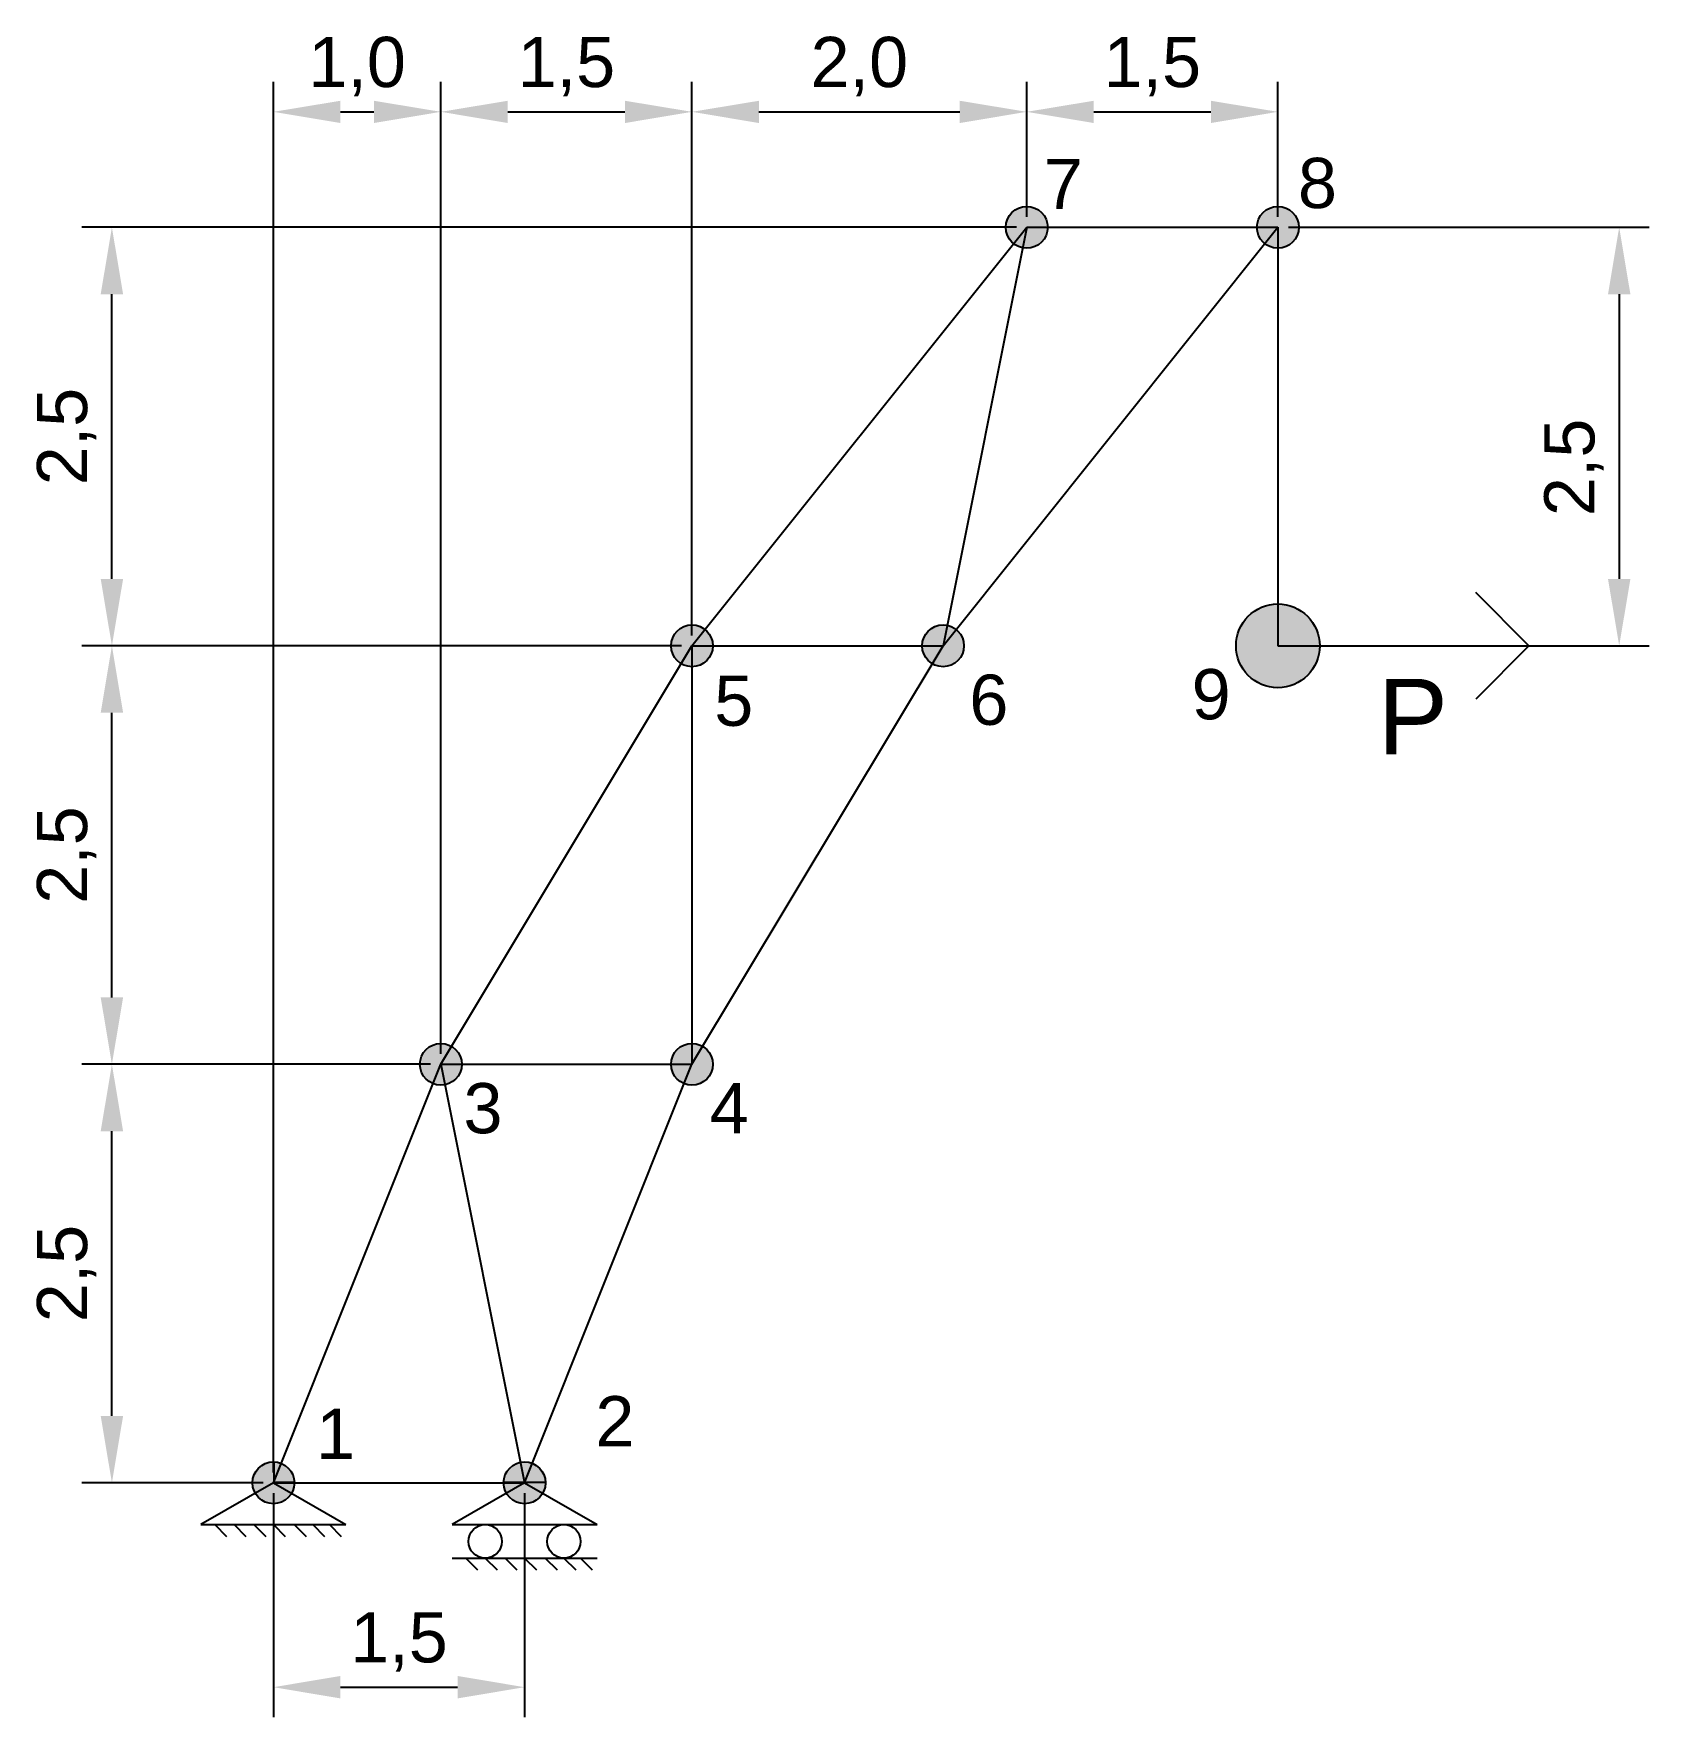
# Model space of a CAD drawing. Header units: millimetres. Extents: x -1.4 to 8.2, y -1.4 to 8.7.
import ezdxf

# ---------------------------------------------------------------- set-up
doc = ezdxf.new("R2010")
doc.units = ezdxf.units.MM
for name, color, linetype in [('Barras', 5, 'Continuous'), ('Fuerza', 6, 'Continuous'), ('Nodo', 1, 'Continuous'), ('Notaciones', 4, 'Continuous')]:
    doc.layers.add(name, color=color, linetype=linetype)
doc.styles.get("Standard").update_dxf_attribs({"font": 'arial.ttf'})
doc.dimstyles.new('StandardModif', dxfattribs={"dimtxt": 0.3, "dimasz": 0.4, "dimexe": 0.18, "dimexo": 0.0625, "dimgap": 0.09, "dimtad": 1, "dimdec": 1, "dimzin": 0, "dimtxsty": 'Standard', "dimcen": 0.09, "dimadec": 0, "dimazin": 0, "dimtfac": 1, "dimtdec": 1, "dimtofl": 0, "dimtmove": 0, "dimatfit": 3, "dimfxl": 1, "dimtolj": 1, "dimtzin": 0, "dimarcsym": 0})

# ---------------------------------------------------------------- blocks, each defined once
blk = doc.blocks.new('*D2')
at = {"layer": 'Defpoints', "color": 0, "transparency": 16777216}
for p in [(0, 0), (1.5, 0), (1.5, -1.221)]:
    blk.add_point(p, dxfattribs=at)
at = {"layer": 'Notaciones', "color": 0, "lineweight": -2, "transparency": 16777216}
for p, q in [((0, -0.062), (0, -1.401)), ((1.5, -0.062), (1.5, -1.401)), ((0.4, -1.221), (1.1, -1.221))]:
    blk.add_line(p, q, dxfattribs=at)
at = {"layer": 'Notaciones', "color": 0, "transparency": 16777216}
for points in [[(0.4, -1.154), (0.4, -1.288), (0, -1.221)], [(1.1, -1.154), (1.1, -1.288), (1.5, -1.221)]]:
    blk.add_solid(points, dxfattribs=at)
at = {"layer": 'Notaciones', "color": 0, "transparency": 16777216, "insert": (0.75, -0.951), "char_height": 0.3, "attachment_point": 5}
blk.add_mtext('\\A1;1,5', dxfattribs=at)
blk = doc.blocks.new('*D3')
at = {"layer": 'Defpoints', "color": 0, "transparency": 16777216}
for p in [(-0.965, 2.5), (1, 2.5), (0, 0)]:
    blk.add_point(p, dxfattribs=at)
at = {"layer": 'Notaciones', "color": 0, "lineweight": -2, "transparency": 16777216}
for p, q in [((0.938, 2.5), (-1.145, 2.5)), ((-0.965, 0.4), (-0.965, 2.1)), ((-0.062, 0), (-1.145, 0))]:
    blk.add_line(p, q, dxfattribs=at)
at = {"layer": 'Notaciones', "color": 0, "transparency": 16777216}
for points in [[(-1.032, 2.1), (-0.898, 2.1), (-0.965, 2.5)], [(-1.032, 0.4), (-0.898, 0.4), (-0.965, 0)]]:
    blk.add_solid(points, dxfattribs=at)
at = {"layer": 'Notaciones', "color": 0, "transparency": 16777216, "insert": (-1.235, 1.25), "char_height": 0.3, "attachment_point": 5, "rotation": 90}
blk.add_mtext('\\A1;2,5', dxfattribs=at)
blk = doc.blocks.new('*D4')
at = {"layer": 'Defpoints', "color": 0, "transparency": 16777216}
for p in [(-0.965, 5), (2.5, 5), (1, 2.5)]:
    blk.add_point(p, dxfattribs=at)
at = {"layer": 'Notaciones', "color": 0, "lineweight": -2, "transparency": 16777216}
for p, q in [((2.438, 5), (-1.145, 5)), ((-0.965, 2.9), (-0.965, 4.6)), ((0.938, 2.5), (-1.145, 2.5))]:
    blk.add_line(p, q, dxfattribs=at)
at = {"layer": 'Notaciones', "color": 0, "transparency": 16777216}
for points in [[(-1.032, 4.6), (-0.898, 4.6), (-0.965, 5)], [(-1.032, 2.9), (-0.898, 2.9), (-0.965, 2.5)]]:
    blk.add_solid(points, dxfattribs=at)
at = {"layer": 'Notaciones', "color": 0, "transparency": 16777216, "insert": (-1.235, 3.75), "char_height": 0.3, "attachment_point": 5, "rotation": 90}
blk.add_mtext('\\A1;2,5', dxfattribs=at)
blk = doc.blocks.new('*D5')
at = {"layer": 'Defpoints', "color": 0, "transparency": 16777216}
for p in [(-0.965, 7.5), (4.5, 7.5), (2.5, 5)]:
    blk.add_point(p, dxfattribs=at)
at = {"layer": 'Notaciones', "color": 0, "lineweight": -2, "transparency": 16777216}
for p, q in [((4.438, 7.5), (-1.145, 7.5)), ((-0.965, 5.4), (-0.965, 7.1)), ((2.438, 5), (-1.145, 5))]:
    blk.add_line(p, q, dxfattribs=at)
at = {"layer": 'Notaciones', "color": 0, "transparency": 16777216}
for points in [[(-1.032, 7.1), (-0.898, 7.1), (-0.965, 7.5)], [(-1.032, 5.4), (-0.898, 5.4), (-0.965, 5)]]:
    blk.add_solid(points, dxfattribs=at)
at = {"layer": 'Notaciones', "color": 0, "transparency": 16777216, "insert": (-1.235, 6.25), "char_height": 0.3, "attachment_point": 5, "rotation": 90}
blk.add_mtext('\\A1;2,5', dxfattribs=at)
blk = doc.blocks.new('*D6')
at = {"layer": 'Defpoints', "color": 0, "transparency": 16777216}
for p in [(1, 8.19), (1, 2.5), (0, 0)]:
    blk.add_point(p, dxfattribs=at)
at = {"layer": 'Notaciones', "color": 0, "lineweight": -2, "transparency": 16777216}
for p, q in [((0, 0.062), (0, 8.37)), ((1, 2.562), (1, 8.37)), ((0.4, 8.19), (0.6, 8.19))]:
    blk.add_line(p, q, dxfattribs=at)
at = {"layer": 'Notaciones', "color": 0, "transparency": 16777216}
for points in [[(0.4, 8.256), (0.4, 8.123), (0, 8.19)], [(0.6, 8.256), (0.6, 8.123), (1, 8.19)]]:
    blk.add_solid(points, dxfattribs=at)
at = {"layer": 'Notaciones', "color": 0, "transparency": 16777216, "insert": (0.5, 8.46), "char_height": 0.3, "attachment_point": 5}
blk.add_mtext('\\A1;1,0', dxfattribs=at)
blk = doc.blocks.new('*D7')
at = {"layer": 'Defpoints', "color": 0, "transparency": 16777216}
for p in [(2.5, 8.19), (2.5, 5), (1, 2.5)]:
    blk.add_point(p, dxfattribs=at)
at = {"layer": 'Notaciones', "color": 0, "lineweight": -2, "transparency": 16777216}
for p, q in [((1, 2.562), (1, 8.37)), ((2.5, 5.062), (2.5, 8.37)), ((1.4, 8.19), (2.1, 8.19))]:
    blk.add_line(p, q, dxfattribs=at)
at = {"layer": 'Notaciones', "color": 0, "transparency": 16777216}
for points in [[(1.4, 8.256), (1.4, 8.123), (1, 8.19)], [(2.1, 8.256), (2.1, 8.123), (2.5, 8.19)]]:
    blk.add_solid(points, dxfattribs=at)
at = {"layer": 'Notaciones', "color": 0, "transparency": 16777216, "insert": (1.75, 8.46), "char_height": 0.3, "attachment_point": 5}
blk.add_mtext('\\A1;1,5', dxfattribs=at)
blk = doc.blocks.new('*D8')
at = {"layer": 'Defpoints', "color": 0, "transparency": 16777216}
for p in [(4.5, 8.19), (4.5, 7.5), (2.5, 5)]:
    blk.add_point(p, dxfattribs=at)
at = {"layer": 'Notaciones', "color": 0, "lineweight": -2, "transparency": 16777216}
for p, q in [((2.5, 5.062), (2.5, 8.37)), ((4.5, 7.562), (4.5, 8.37)), ((2.9, 8.19), (4.1, 8.19))]:
    blk.add_line(p, q, dxfattribs=at)
at = {"layer": 'Notaciones', "color": 0, "transparency": 16777216}
for points in [[(2.9, 8.256), (2.9, 8.123), (2.5, 8.19)], [(4.1, 8.256), (4.1, 8.123), (4.5, 8.19)]]:
    blk.add_solid(points, dxfattribs=at)
at = {"layer": 'Notaciones', "color": 0, "transparency": 16777216, "insert": (3.5, 8.46), "char_height": 0.3, "attachment_point": 5}
blk.add_mtext('\\A1;2,0', dxfattribs=at)
blk = doc.blocks.new('*D9')
at = {"layer": 'Defpoints', "color": 0, "transparency": 16777216}
for p in [(6, 8.19), (4.5, 7.5), (6, 7.5)]:
    blk.add_point(p, dxfattribs=at)
at = {"layer": 'Notaciones', "color": 0, "lineweight": -2, "transparency": 16777216}
for p, q in [((4.5, 7.562), (4.5, 8.37)), ((6, 7.562), (6, 8.37)), ((4.9, 8.19), (5.6, 8.19))]:
    blk.add_line(p, q, dxfattribs=at)
at = {"layer": 'Notaciones', "color": 0, "transparency": 16777216}
for points in [[(4.9, 8.256), (4.9, 8.123), (4.5, 8.19)], [(5.6, 8.256), (5.6, 8.123), (6, 8.19)]]:
    blk.add_solid(points, dxfattribs=at)
at = {"layer": 'Notaciones', "color": 0, "transparency": 16777216, "insert": (5.25, 8.46), "char_height": 0.3, "attachment_point": 5}
blk.add_mtext('\\A1;1,5', dxfattribs=at)
blk = doc.blocks.new('*D10')
at = {"layer": 'Defpoints', "color": 0, "transparency": 16777216}
for p in [(6, 7.5), (6, 5), (8.039, 5)]:
    blk.add_point(p, dxfattribs=at)
at = {"layer": 'Notaciones', "color": 0, "lineweight": -2, "transparency": 16777216}
for p, q in [((6.063, 7.5), (8.219, 7.5)), ((8.039, 7.1), (8.039, 5.4)), ((6.063, 5), (8.219, 5))]:
    blk.add_line(p, q, dxfattribs=at)
at = {"layer": 'Notaciones', "color": 0, "transparency": 16777216}
for points in [[(7.972, 7.1), (8.106, 7.1), (8.039, 7.5)], [(7.972, 5.4), (8.106, 5.4), (8.039, 5)]]:
    blk.add_solid(points, dxfattribs=at)
at = {"layer": 'Notaciones', "color": 0, "transparency": 16777216, "insert": (7.769, 6.066), "char_height": 0.3, "attachment_point": 5, "rotation": 90}
blk.add_mtext('\\A1;2,5', dxfattribs=at)
blk = doc.blocks.new('ApoyoArticMóvil')
for p, q in [((0, 0), (-0.866, -0.5)), ((0, 0), (0.866, -0.5)), ((-0.866, -0.5), (0.866, -0.5)), ((-0.866, -0.9), (0.866, -0.9)), ((-0.702, -0.9), (-0.561, -1.041)), ((-0.47, -0.9), (-0.328, -1.041)), ((-0.233, -0.9), (-0.092, -1.041)), ((0, -0.9), (0.141, -1.041)), ((0.247, -0.9), (0.389, -1.041)), ((0.47, -0.9), (0.611, -1.041)), ((0.668, -0.9), (0.809, -1.041))]:
    blk.add_line(p, q)
for centre in [(-0.47, -0.7), (0.47, -0.7)]:
    blk.add_circle(centre, 0.2)
blk = doc.blocks.new('ApoyoArticFijo')
for p, q in [((0, 0), (-0.866, -0.5)), ((0, 0), (0.866, -0.5)), ((-0.866, -0.5), (0.866, -0.5)), ((-0.702, -0.5), (-0.561, -0.641)), ((-0.47, -0.5), (-0.328, -0.641)), ((-0.233, -0.5), (-0.092, -0.641)), ((0, -0.5), (0.141, -0.641)), ((0.247, -0.5), (0.389, -0.641)), ((0.47, -0.5), (0.611, -0.641)), ((0.668, -0.5), (0.809, -0.641))]:
    blk.add_line(p, q)
blk = doc.blocks.new('*U14')
for p, q in [((1, 0), (0.7879, 0.2121)), ((0, 0), (1, 0)), ((1, 0), (0.7879, -0.2121))]:
    blk.add_line(p, q)
blk.add_attdef('TEXFUERZA', (0.3979, -0.4316), '', height=0.3)

msp = doc.modelspace()

# ---------------------------------------------------------------- hatches: boundary and pattern name
at = {"layer": 'Nodo'}
h = msp.add_hatch(dxfattribs=at)
h.set_pattern_fill('ANGLE', color=256)
h.set_pattern_definition([(0, (0, 0), (0, 6.985), [5.08, -1.905]), (90, (0, 0), (-6.985, 4e-16), [5.08, -1.905])])
edge = h.paths.add_edge_path()
edge.add_arc((0, 0), 0.125, 0, 360)
edge = h.paths.add_edge_path()
edge.add_arc((1.5, 0), 0.125, 0, 360)
edge = h.paths.add_edge_path()
edge.add_arc((1, 2.5), 0.125, 0, 360)
edge = h.paths.add_edge_path()
edge.add_arc((2.5, 2.5), 0.125, 0, 360)
edge = h.paths.add_edge_path()
edge.add_arc((2.5, 5), 0.125, 0, 360)
edge = h.paths.add_edge_path()
edge.add_arc((4, 5), 0.125, 0, 360)
edge = h.paths.add_edge_path()
edge.add_arc((4.5, 7.5), 0.125, 0, 360)
edge = h.paths.add_edge_path()
edge.add_arc((6, 7.5), 0.125, 0, 360)
h = msp.add_hatch(color=256, dxfattribs=at)
h.dxf.hatch_style = 1
edge = h.paths.add_edge_path()
edge.add_arc((6, 7.5), 0.125, 0, 360)
edge = h.paths.add_edge_path()
edge.add_arc((4.5, 7.5), 0.125, 0, 360)
edge = h.paths.add_edge_path()
edge.add_arc((4, 5), 0.125, 0, 360)
edge = h.paths.add_edge_path()
edge.add_arc((2.5, 5), 0.125, 0, 360)
edge = h.paths.add_edge_path()
edge.add_arc((2.5, 2.5), 0.125, 0, 360)
edge = h.paths.add_edge_path()
edge.add_arc((1, 2.5), 0.125, 0, 360)
edge = h.paths.add_edge_path()
edge.add_arc((1.5, 0), 0.125, 0, 360)
edge = h.paths.add_edge_path()
edge.add_arc((0, 0), 0.125, 0, 360)
h = msp.add_hatch(dxfattribs=at)
h.set_pattern_fill('ANGLE', color=256)
h.set_pattern_definition([(0, (-2.866, 2.431), (0, 6.985), [5.08, -1.905]), (90, (-2.866, 2.431), (-6.985, 4e-16), [5.08, -1.905])])
h.paths.add_polyline_path([(3.875, 7.5, 1), (3.625, 7.5, 1)])
h = msp.add_hatch(dxfattribs=at)
h.set_pattern_fill('ANGLE', color=256)
h.set_pattern_definition([(0, (-1.838, 5.369), (0, 6.985), [5.08, -1.905]), (90, (-1.838, 5.369), (-6.985, 4e-16), [5.08, -1.905])])
h.paths.add_polyline_path([(4.375, 7.5, 1), (4.625, 7.5, 1)])
h = msp.add_hatch(dxfattribs=at)
h.set_pattern_fill('ANGLE', color=256)
h.set_pattern_definition([(0, (-1.363, 2.431), (0, 6.985), [5.08, -1.905]), (90, (-1.363, 2.431), (-6.985, 4e-16), [5.08, -1.905])])
h.paths.add_polyline_path([(5.377, 7.5, 1), (5.127, 7.5, 1)])
h = msp.add_hatch(dxfattribs=at)
h.set_pattern_fill('ANGLE', color=256)
h.set_pattern_definition([(0, (-0.338, 5.369), (0, 6.985), [5.08, -1.905]), (90, (-0.338, 5.369), (-6.985, 4e-16), [5.08, -1.905])])
h.paths.add_polyline_path([(5.875, 7.5, 1), (6.125, 7.5, 1)])
h = msp.add_hatch(color=256, dxfattribs=at)
h.dxf.hatch_style = 1
edge = h.paths.add_edge_path()
edge.add_arc((6, 5), 0.25, 0, 360)
h = msp.add_hatch(dxfattribs=at)
h.set_pattern_fill('ANGLE', color=256)
h.set_pattern_definition([(0, (-5.116, -0.069), (0, 6.985), [5.08, -1.905]), (90, (-5.116, -0.069), (-6.985, 4e-16), [5.08, -1.905])])
h.paths.add_polyline_path([(1.625, 5, 1), (1.375, 5, 1)])
h = msp.add_hatch(dxfattribs=at)
h.set_pattern_fill('ANGLE', color=256)
h.set_pattern_definition([(0, (-3.838, 2.869), (0, 6.985), [5.08, -1.905]), (90, (-3.838, 2.869), (-6.985, 4e-16), [5.08, -1.905])])
h.paths.add_polyline_path([(2.375, 5, 1), (2.625, 5, 1)])
h = msp.add_hatch(dxfattribs=at)
h.set_pattern_fill('ANGLE', color=256)
h.set_pattern_definition([(0, (-3.613, -0.069), (0, 6.985), [5.08, -1.905]), (90, (-3.613, -0.069), (-6.985, 4e-16), [5.08, -1.905])])
h.paths.add_polyline_path([(3.127, 5, 1), (2.877, 5, 1)])
h = msp.add_hatch(dxfattribs=at)
h.set_pattern_fill('ANGLE', color=256)
h.set_pattern_definition([(0, (-2.338, 2.869), (0, 6.985), [5.08, -1.905]), (90, (-2.338, 2.869), (-6.985, 4e-16), [5.08, -1.905])])
h.paths.add_polyline_path([(3.875, 5, 1), (4.125, 5, 1)])
h = msp.add_hatch(dxfattribs=at)
h.set_pattern_fill('ANGLE', color=256)
h.set_pattern_definition([(0, (1.092, 1.9585), (0, 6.985), [5.08, -1.905]), (90, (1.092, 1.9585), (-6.985, 4e-16), [5.08, -1.905])])
h.paths.add_polyline_path([(7.304, 4.089, 1), (7.554, 4.089, 1)])
h = msp.add_hatch(dxfattribs=at)
h.set_pattern_fill('ANGLE', color=256)
h.set_pattern_definition([(0, (0.447, 1.401), (0, 6.985), [5.08, -1.905]), (90, (0.447, 1.401), (-6.985, 4e-16), [5.08, -1.905])])
h.paths.add_polyline_path([(6.66, 3.532, 1), (6.91, 3.532, 1)])
h = msp.add_hatch(dxfattribs=at)
h.set_pattern_fill('ANGLE', color=256)
h.set_pattern_definition([(0, (1.158, 1.165), (0, 6.985), [5.08, -1.905]), (90, (1.158, 1.165), (-6.985, 4e-16), [5.08, -1.905])])
h.paths.add_polyline_path([(7.371, 3.296, 1), (7.621, 3.296, 1)])
h = msp.add_hatch(dxfattribs=at)
h.set_pattern_fill('ANGLE', color=256)
h.set_pattern_definition([(0, (-6.116, -2.569), (0, 6.985), [5.08, -1.905]), (90, (-6.116, -2.569), (-6.985, 4e-16), [5.08, -1.905])])
h.paths.add_polyline_path([(0.625, 2.5, 1), (0.375, 2.5, 1)])
h = msp.add_hatch(dxfattribs=at)
h.set_pattern_fill('ANGLE', color=256)
h.set_pattern_definition([(0, (-5.338, 0.369), (0, 6.985), [5.08, -1.905]), (90, (-5.338, 0.369), (-6.985, 4e-16), [5.08, -1.905])])
h.paths.add_polyline_path([(0.875, 2.5, 1), (1.125, 2.5, 1)])
h = msp.add_hatch(dxfattribs=at)
h.set_pattern_fill('ANGLE', color=256)
h.set_pattern_definition([(0, (-4.613, -2.569), (0, 6.985), [5.08, -1.905]), (90, (-4.613, -2.569), (-6.985, 4e-16), [5.08, -1.905])])
h.paths.add_polyline_path([(2.127, 2.5, 1), (1.877, 2.5, 1)])
h = msp.add_hatch(dxfattribs=at)
h.set_pattern_fill('ANGLE', color=256)
h.set_pattern_definition([(0, (-3.838, 0.369), (0, 6.985), [5.08, -1.905]), (90, (-3.838, 0.369), (-6.985, 4e-16), [5.08, -1.905])])
h.paths.add_polyline_path([(2.375, 2.5, 1), (2.625, 2.5, 1)])
h = msp.add_hatch(dxfattribs=at)
h.set_pattern_fill('ANGLE', color=256)
h.set_pattern_definition([(0, (-6.616, -5.069), (0, 6.985), [5.08, -1.905]), (90, (-6.616, -5.069), (-6.985, 4e-16), [5.08, -1.905])])
h.paths.add_polyline_path([(0.125, 0, 1), (-0.125, 0, 1)])
h = msp.add_hatch(dxfattribs=at)
h.set_pattern_fill('ANGLE', color=256)
h.set_pattern_definition([(0, (-6.338, -2.131), (0, 6.985), [5.08, -1.905]), (90, (-6.338, -2.131), (-6.985, 4e-16), [5.08, -1.905])])
h.paths.add_polyline_path([(-0.125, 0, 1), (0.125, 0, 1)])
h = msp.add_hatch(dxfattribs=at)
h.set_pattern_fill('ANGLE', color=256)
h.set_pattern_definition([(0, (-4.838, -2.131), (0, 6.985), [5.08, -1.905]), (90, (-4.838, -2.131), (-6.985, 4e-16), [5.08, -1.905])])
h.paths.add_polyline_path([(1.375, 0, 1), (1.625, 0, 1)])
h = msp.add_hatch(dxfattribs=at)
h.set_pattern_fill('ANGLE', color=256)
h.set_pattern_definition([(0, (-5.113, -5.069), (0, 6.985), [5.08, -1.905]), (90, (-5.113, -5.069), (-6.985, 4e-16), [5.08, -1.905])])
h.paths.add_polyline_path([(1.627, 0, 1), (1.377, 0, 1)])

# ---------------------------------------------------------------- linework, layer by layer
at = {"layer": 'Barras'}
for p, q in [((2.5, 5), (4.5, 7.5)), ((4, 5), (6, 7.5)), ((4.5, 7.5), (4, 5)), ((4.5, 7.5), (6, 7.5)), ((6, 7.5), (6, 5)), ((1, 2.5), (2.5, 5)), ((2.5, 2.5), (4, 5)), ((2.5, 5), (4, 5)), ((2.5, 5), (2.5, 2.5)), ((0, 0), (1, 2.5)), ((1, 2.5), (2.5, 2.5)), ((1, 2.5), (1.5, 0)), ((1.5, 0), (2.5, 2.5)), ((0, 0), (1.5, 0))]:
    msp.add_line(p, q, dxfattribs=at)
at = {"layer": 'Nodo'}
for centre, radius in [((4.5, 7.5), 0.125), ((6, 7.5), 0.125), ((6, 5), 0.25), ((2.5, 5), 0.125), ((4, 5), 0.125), ((1, 2.5), 0.125), ((2.5, 2.5), 0.125), ((0, 0), 0.125), ((1.5, 0), 0.125)]:
    msp.add_circle(centre, radius, dxfattribs=at)

# ---------------------------------------------------------------- block references
at = {"layer": 'Fuerza', "xscale": 1.5, "yscale": 1.5, "zscale": 1.5}
msp.add_blockref('*U14', (6, 5), dxfattribs=at).add_auto_attribs({'TEXFUERZA': 'P'})
at = {"layer": 'Notaciones', "xscale": 0.5, "yscale": 0.5, "zscale": 0.5}
for name, p in [('ApoyoArticFijo', (0, 0)), ('ApoyoArticMóvil', (1.5, 0))]:
    msp.add_blockref(name, p, dxfattribs=at)

# ---------------------------------------------------------------- texts
at = {"layer": 'Notaciones'}
for s, p in [('7', (4.602, 7.609)), ('8', (6.12, 7.615)), ('6', (4.157, 4.528)), ('9', (5.485, 4.561)), ('5', (2.633, 4.522)), ('3', (1.135, 2.088)), ('4', (2.606, 2.088)), ('2', (1.923, 0.218)), ('1', (0.255, 0.143))]:
    msp.add_text(s, height=0.3, dxfattribs=at).set_placement(p)

# ---------------------------------------------------------------- dimensions: what is measured, and where the dimension line sits
for base, p2, picture, middle in [((1, 8.19), (1, 2.5), '*D6', (0.5, 8.19)), ((1.5, -1.221), (1.5, 0), '*D2', (0.75, -1.221))]:
    dim = msp.add_linear_dim(base=base, p1=(0, 0), p2=p2, dimstyle='StandardModif', dxfattribs=at)
    dim.commit()
    dim.dimension.update_dxf_attribs({"geometry": picture, "text_midpoint": middle, "dimtype": 160})
dim = msp.add_linear_dim(base=(2.5, 8.19), p1=(1, 2.5), p2=(2.5, 5), dimstyle='StandardModif', override={"dimtmove": 1}, dxfattribs=at)
dim.commit()
dim.dimension.update_dxf_attribs({"geometry": '*D7', "text_midpoint": (1.75, 8.19), "dimtype": 160})
for base, p1, p2, picture, middle in [((4.5, 8.19), (2.5, 5), (4.5, 7.5), '*D8', (3.5, 8.46)), ((6, 8.19), (4.5, 7.5), (6, 7.5), '*D9', (5.25, 8.46))]:
    dim = msp.add_linear_dim(base=base, p1=p1, p2=p2, dimstyle='StandardModif', override={"dimtmove": 1}, dxfattribs=at)
    dim.commit()
    dim.dimension.update_dxf_attribs({"geometry": picture, "text_midpoint": middle})
for base, p1, p2, picture, middle in [((-0.965, 7.5), (2.5, 5), (4.5, 7.5), '*D5', (-1.235, 6.25)), ((-0.965, 5), (1, 2.5), (2.5, 5), '*D4', (-1.235, 3.75))]:
    dim = msp.add_linear_dim(base=base, p1=p1, p2=p2, angle=90, dimstyle='StandardModif', override={"dimtmove": 1}, dxfattribs=at)
    dim.commit()
    dim.dimension.update_dxf_attribs({"geometry": picture, "text_midpoint": middle})
dim = msp.add_linear_dim(base=(8.039, 5), p1=(6, 7.5), p2=(6, 5), angle=90, dimstyle='StandardModif', dxfattribs=at)
dim.commit()
dim.dimension.update_dxf_attribs({"geometry": '*D10', "text_midpoint": (8.039, 6.066), "dimtype": 160})
dim = msp.add_linear_dim(base=(-0.965, 2.5), p1=(0, 0), p2=(1, 2.5), angle=90, dimstyle='StandardModif', dxfattribs=at)
dim.commit()
dim.dimension.update_dxf_attribs({"geometry": '*D3', "text_midpoint": (-1.235, 1.25)})

doc.saveas('drawing.dxf')
